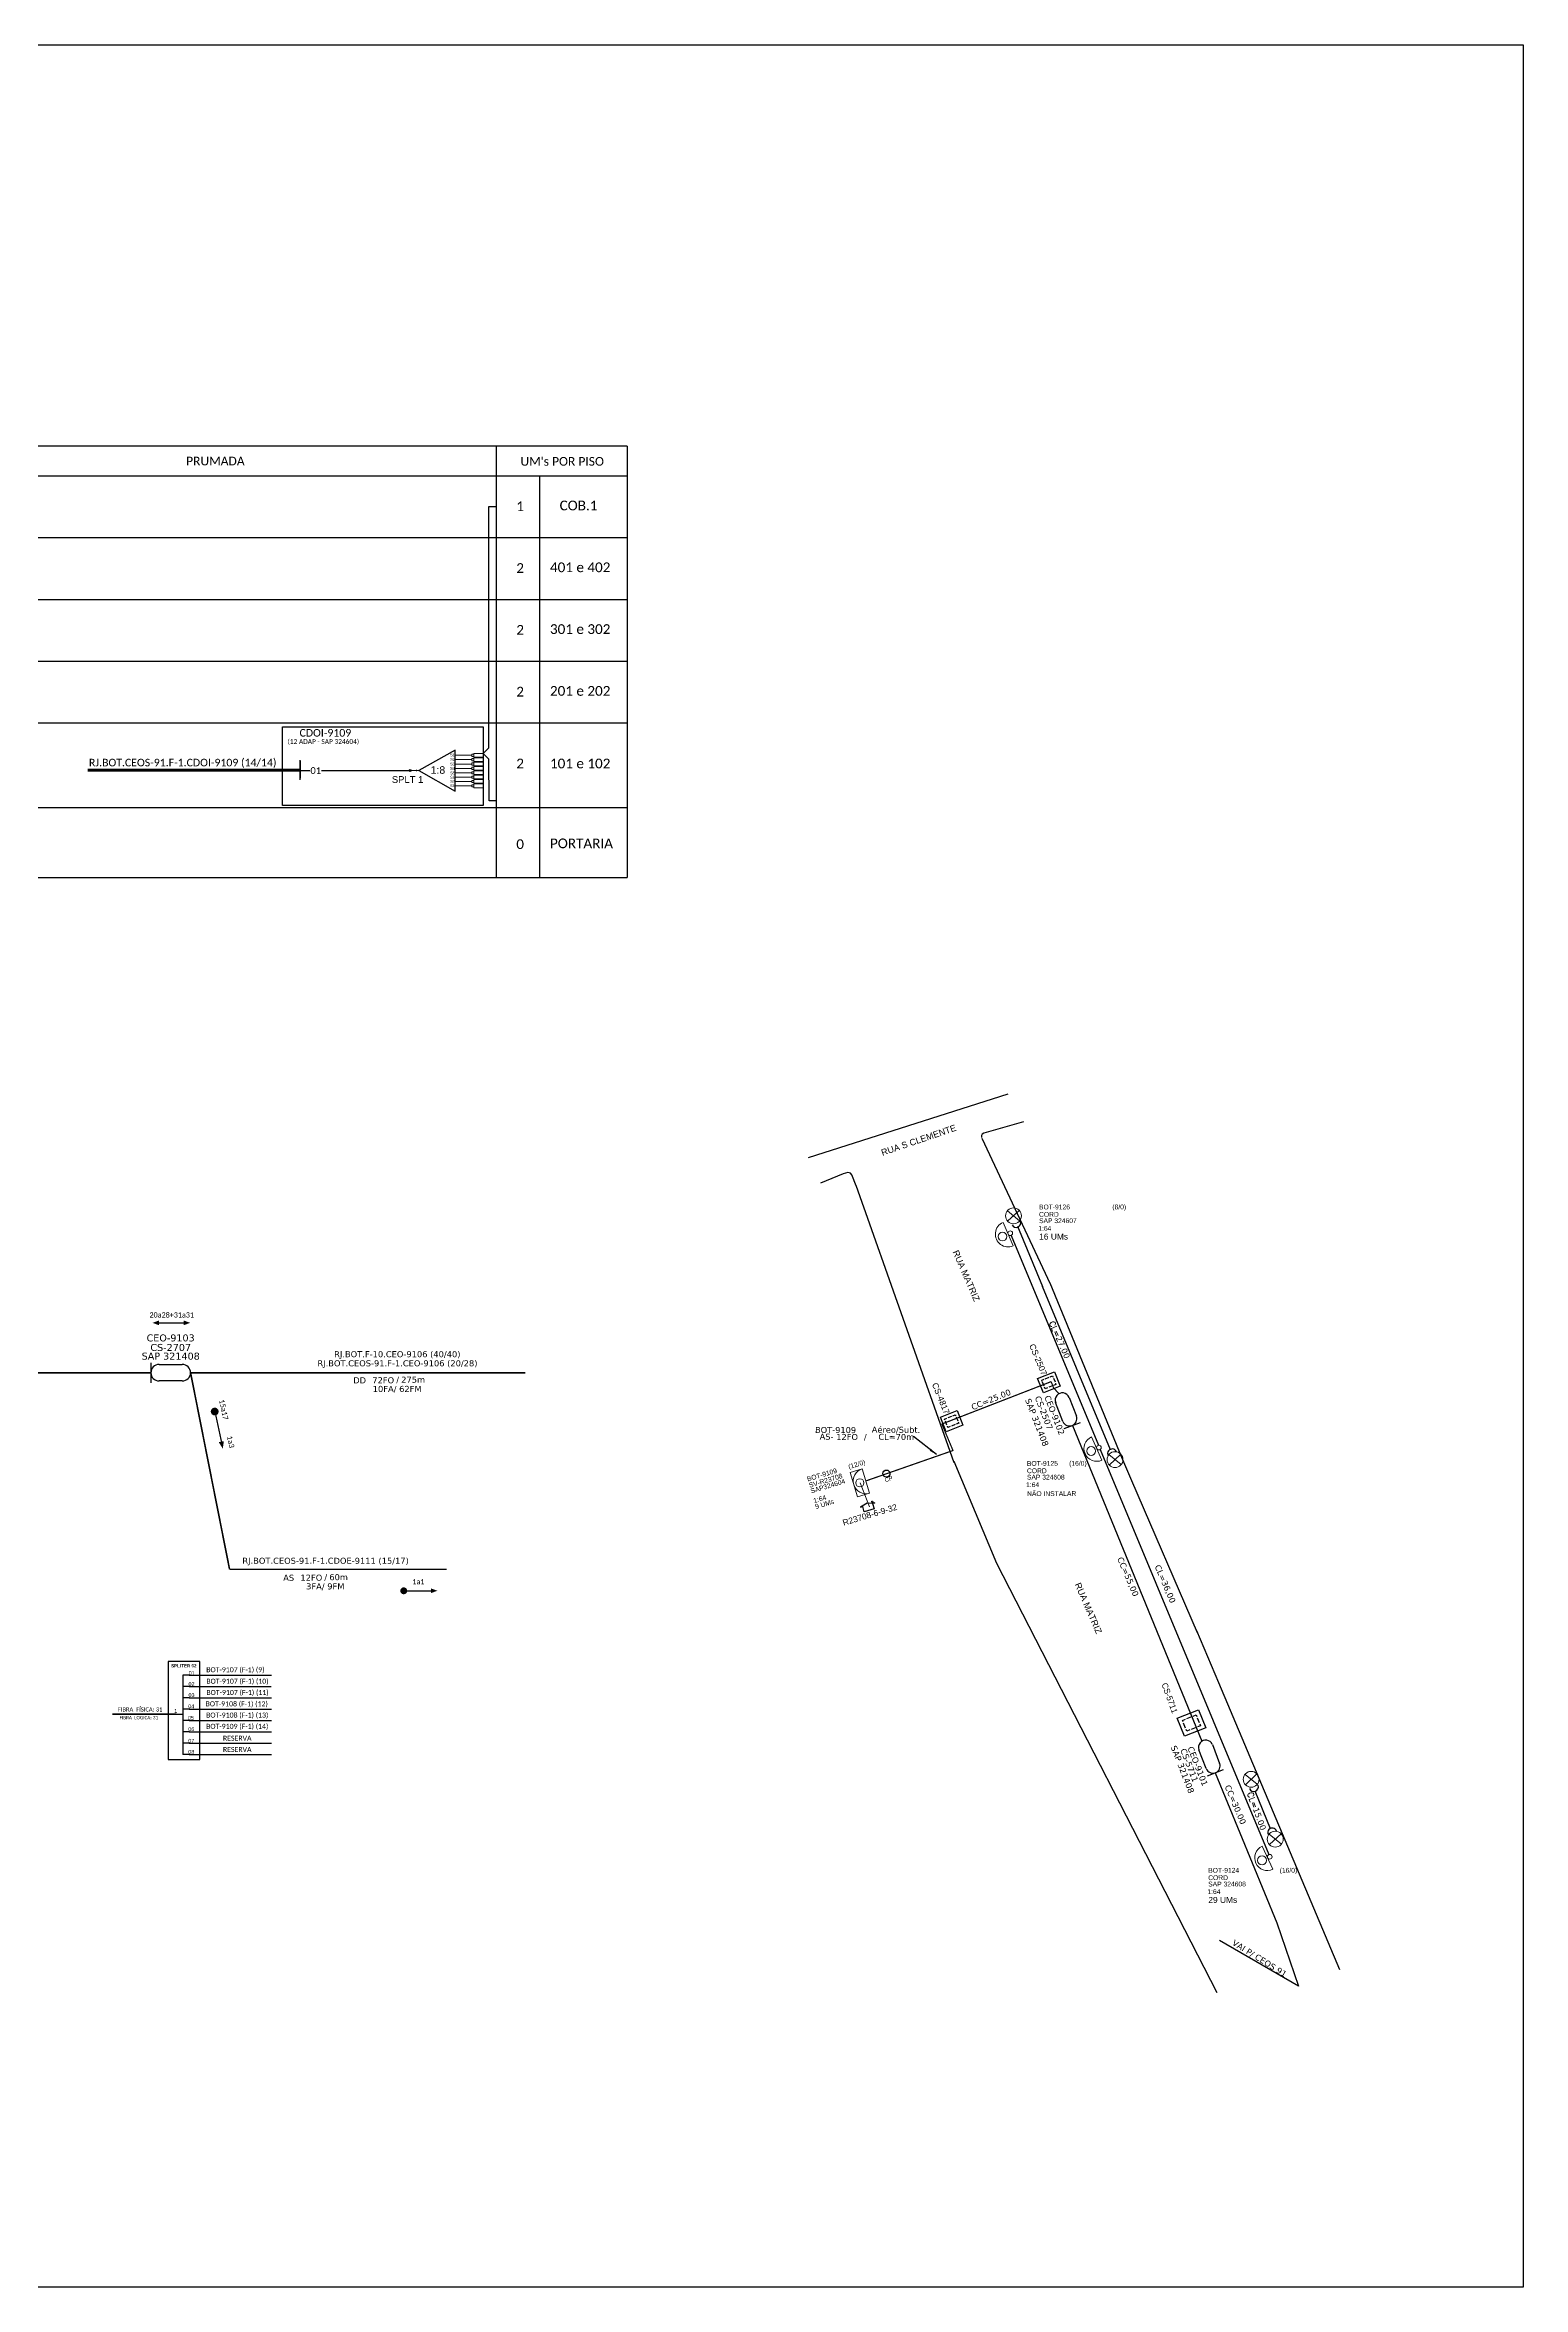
# Model space of a CAD drawing. Extents: x 0 to 841, y 0 to 594.
# Drawn here: x 449 to 841, y 0 to 594 of the extents above; entities that cross this region are included whole.
import ezdxf
from ezdxf.enums import TextEntityAlignment as Align

# ---------------------------------------------------------------- set-up
doc = ezdxf.new("R2010")
doc.units = 0
doc.linetypes.add('PHANTOM2', pattern=[1.25, 0.625, -0.125, 0.125, -0.125, 0.125, -0.125])
for name, color, linetype, lineweight in [('10.4-Postes', 1, 'Continuous', 0), ("20.0-LEGENDA DOS CDO'S", 1, 'Continuous', 0), ('20.1-CDO_INTERIOR', 1, 'Continuous', 0), ('20.2-CDO_POSTE', 1, 'Continuous', 5), ('20.6-CORDOALHA_SUPORTE', 7, 'Continuous', 25), ('40.1-ETIQUETAS', 1, 'Continuous', 20), ('CORDOALHA_SUPORTE', 7, 'Continuous', 25)]:
    doc.layers.add(name, color=color, linetype=linetype, lineweight=lineweight)
for name, color, linetype in [('20.4-CEOS', 1, 'Continuous'), ('20.5-CEO', 1, 'Continuous'), ('CAP a instalar', 1, 'Continuous'), ('CD a instalar', 1, 'Continuous'), ('celulas gpon', 7, 'Continuous'), ('label_cabos', 7, 'Continuous'), ('Legenda', 1, 'Continuous'), ('locais', 7, 'Continuous'), ('locais legendas', 7, 'Continuous'), ('QUADRA', 7, 'Continuous'), ('Segmento de Logradouro Texto', 238, 'Continuous'), ('SETA', 7, 'Continuous'), ('surveys', 7, 'Continuous'), ('surveys legendas', 7, 'Continuous')]:
    doc.layers.add(name, color=color, linetype=linetype)
doc.layers.add('DROP DE CLIENTE', color=140, linetype='Continuous', plot=False)
doc.layers.add('EXTRA', color=50, linetype='Continuous', plot=False)
doc.styles.add('ARIAL', font='arial.ttf')
doc.styles.add('DIGICADE', font='arial.ttf')
doc.styles.add('ROMANS', font='romans')
doc.styles.add('siredit', font='verdana.ttf')
doc.styles.add('WMF-Calibri0', font='calibri.ttf')
doc.linetypes.add('FENCELINE1', pattern='A,0.25,-0.1,[133,ltypeshp.shx,S=0.1,R=0,X=-0.1,Y=0],-0.1,1', length=1.45)
doc.dimstyles.new('CC', dxfattribs={"dimtxt": 0.8, "dimasz": 2, "dimexe": 0.18, "dimexo": 0.0625, "dimgap": 0.09, "dimtad": 0, "dimdec": 0, "dimrnd": 1, "dimzin": 0, "dimdsep": 46, "dimtxsty": 'siredit', "dimblk": 'NONE', "dimcen": 0, "dimse1": 1, "dimse2": 1, "dimsd1": 1, "dimsd2": 1, "dimclrt": 7, "dimadec": 0, "dimazin": 0, "dimtfac": 1, "dimtdec": 0, "dimtofl": 0, "dimtmove": 0, "dimatfit": 3, "dimfxl": 0, "dimtolj": 1, "dimtzin": 0, "dimarcsym": 0})

# ---------------------------------------------------------------- blocks, each defined once
blk = doc.blocks.new('SPLT_1-8_SC-APC')
at = {"color": 1}
blk.add_lwpolyline([(-7.37, -2.1), (-17.04, -7.55), (-7.37, -13), (-7.37, -2.1)], dxfattribs=at)
at = {"color": 3, "lineweight": 0}
for points in [[(-2.99, -3.51), (-7.37, -3.51)], [(-7.37, -4.66), (-2.99, -4.66)], [(-7.37, -5.82), (-2.99, -5.82)], [(-2.41, -3.02), (-2.41, -4)], [(-2.41, -3.02), (0, -3.02)], [(-2.41, -4), (0, -4)], [(-2.41, -4.17), (-2.41, -5.16)], [(-2.41, -4.17), (0, -4.17)], [(-2.41, -5.16), (0, -5.16)], [(-2.41, -5.32), (-2.41, -6.31)], [(-2.41, -5.32), (0, -5.32)], [(-7.37, -6.97), (-2.99, -6.97)], [(-7.37, -8.12), (-2.99, -8.12)], [(-7.37, -9.28), (-2.99, -9.28)], [(-7.37, -10.43), (-2.99, -10.43)], [(-7.37, -11.58), (-2.99, -11.58)], [(-2.41, -6.31), (0, -6.31)], [(-2.41, -6.48), (-2.41, -7.46)], [(-2.41, -6.48), (0, -6.48)], [(-2.41, -7.46), (0, -7.46)], [(-2.41, -7.63), (-2.41, -8.62)], [(-2.41, -7.63), (0, -7.63)], [(-2.41, -8.62), (0, -8.62)], [(-2.41, -8.78), (-2.41, -9.77)], [(-2.41, -8.78), (0, -8.78)], [(-2.41, -9.77), (0, -9.77)], [(-2.41, -9.94), (-2.41, -10.92)], [(-2.41, -9.94), (0, -9.94)], [(-2.41, -10.92), (0, -10.92)], [(-2.41, -11.09), (-2.41, -12.08)], [(-2.41, -11.09), (0, -11.09)], [(-2.41, -12.08), (0, -12.08)]]:
    blk.add_lwpolyline(points, dxfattribs=at)
for points in [[(-2.99, -3.22), (-2.41, -3.22), (-2.41, -3.8), (-2.99, -3.8)], [(-2.99, -4.38), (-2.41, -4.38), (-2.41, -4.95), (-2.99, -4.95)], [(-2.99, -5.53), (-2.41, -5.53), (-2.41, -6.1), (-2.99, -6.1)], [(-2.99, -6.68), (-2.41, -6.68), (-2.41, -7.26), (-2.99, -7.26)], [(-2.99, -7.84), (-2.41, -7.84), (-2.41, -8.41), (-2.99, -8.41)], [(-2.99, -8.99), (-2.41, -8.99), (-2.41, -9.56), (-2.99, -9.56)], [(-2.99, -10.14), (-2.41, -10.14), (-2.41, -10.72), (-2.99, -10.72)], [(-2.99, -11.3), (-2.41, -11.3), (-2.41, -11.87), (-2.99, -11.87)]]:
    blk.add_lwpolyline(points, close=True, dxfattribs=at)
at = {"color": 1, "lineweight": 0}
blk.add_lwpolyline([(-17.04, -7.55), (-19.26, -7.55)], dxfattribs=at)
at = {"color": 1, "style": 'ARIAL'}
for s, height, p in [('S1', 0.75, (-8.74, -3.78)), ('S2', 0.75, (-8.74, -4.97)), ('S3', 0.75, (-8.74, -6.18)), ('1:8', 2, (-13.91, -8.4)), ('S4', 0.75, (-8.74, -7.36)), ('S5', 0.75, (-8.74, -8.57)), ('S6', 0.75, (-8.74, -9.69)), ('S7', 0.75, (-8.74, -10.78)), ('S8', 0.75, (-8.74, -11.9))]:
    blk.add_text(s, height=height, dxfattribs=at).set_placement(p)
blk = doc.blocks.new('SPLITTER_')
blk.add_point((0, 0))
at = {"style": 'ARIAL', "flags": 4}
blk.add_attdef('SPLT', (0, -3.26), '', height=1.5, dxfattribs=at)
blk = doc.blocks.new('SURVEY_SURVEY')
for p, q in [((0, 0.0000127), (-0.0000126, 0.000009)), ((-0.0000126, 0.000009), (-0.0000086, 0.000009)), ((-0.0000086, 0), (-0.0000086, 0.000009)), ((0.0000086, 0), (-0.0000086, 0)), ((0, 0.0000127), (0.0000126, 0.000009)), ((0.0000084, 0.0000132), (0.0000098, 0.0000132)), ((0.0000084, 0.0000103), (0.0000084, 0.0000132)), ((0.0000126, 0.000009), (0.0000086, 0.000009)), ((0.0000086, 0.000009), (0.0000086, 0)), ((0.0000098, 0.0000132), (0.0000098, 0.0000099))]:
    blk.add_line(p, q)
blk = doc.blocks.new('CDOI_CT_ESQ')
at = {"layer": '20.1-CDO_INTERIOR', "color": 0, "lineweight": 18}
blk.add_lwpolyline([(-2.12, -2.13), (-2.12, 2.12), (0, 2.12), (0.01, -2.13)], close=True, dxfattribs=at)
blk.add_circle((-1.06, 0), 0.68, dxfattribs=at)
blk.add_arc((0.01, 0), 2.13, 90.0276, 270.0276, dxfattribs=at)
at = {"layer": "20.0-LEGENDA DOS CDO'S", "color": 0, "style": 'ARIAL'}
for tag, p in [('SAP', (-9.3, 0.61)), ('CDO_N', (-9.3, 2.69)), ('SURVEY', (-9.3, 1.6)), ('1:XX', (-9.31, -1.08)), ('UMS', (-9.31, -2.09))]:
    blk.add_attdef(tag, p, '', height=0.68, rotation=359.9724, dxfattribs=at)
blk.add_attdef('FIBRAS_UTILIZADAS', text='', height=0.68, rotation=359.9724, dxfattribs=at).set_placement((-1.59, 2.69), align=Align.CENTER)
blk = doc.blocks.new('LEGENDA DOS CABOS')
at = {"layer": 'EXTRA', "color": 0, "style": 'siredit'}
for tag, p in [('ID', (4.6, 0.97)), ('XX', (9.03, 0.97))]:
    blk.add_attdef(tag, text='', height=0.48, rotation=359.69, dxfattribs=at).set_placement(p, align=Align.MIDDLE_CENTER)
at = {"layer": 'Legenda', "color": 0, "style": 'siredit'}
for tag, p in [('TIPO_CABO', (1.31, 0)), ('CABO', (4.69, -0.05)), ('/', (6.81, -0.05)), ('METROS', (10.03, -0.05))]:
    blk.add_attdef(tag, text='', height=0.8, rotation=359.69, dxfattribs=at).set_placement(p, align=Align.MIDDLE_CENTER)
blk = doc.blocks.new('Inst CDOE-8 CAIXA DIST OPT CDOE 48F_8D C_SPL OPTAP')
at = {"layer": "20.0-LEGENDA DOS CDO'S", "color": 0, "style": 'ARIAL'}
for tag, p, height in [('SAP', (0.12, 2.96), 0.8), ('CORDOALHA', (0.12, 4.02), 0.8), ('FID', (0.12, 5.25), 0.8), ('1:XX', (-0.01, 1.7), 0.8), ('UMS', (0.14, 0.22), 1)]:
    blk.add_attdef(tag, p, '', height=height, rotation=0.118, dxfattribs=at)
at = {"layer": "20.0-LEGENDA DOS CDO'S", "color": 0}
for tag, p, style, flags in [('ID_ATIVIDADE', (0.12, 6.47), 'ARIAL', 3), ('FATOR', (7.92, 6.47), 'ARIAL', 1), ('QTDE', (0.23, -0.97), 'DIGICADE', 3)]:
    blk.add_attdef(tag, p, '', height=0.8, rotation=0.118, dxfattribs=dict(at, style=style, flags=flags))
at = {"layer": "20.0-LEGENDA DOS CDO'S", "color": 0, "style": 'ARIAL'}
blk.add_attdef('FIBRAS_UTILIZADAS', text='', height=0.8, rotation=0.118, dxfattribs=at).set_placement((13.48, 5.26), align=Align.CENTER)
blk = doc.blocks.new('*U119')
at = {"color": 0}
blk.add_line((1.51, -1.63), (-2.15, 0.54), dxfattribs=at)
for centre, radius in [((0.2, 0.32), 0.733), ((-0.52, -0.89), 0.393)]:
    blk.add_circle(centre, radius, dxfattribs=at)
blk.add_arc((-0.32, -0.55), 2.12, 329.3268, 149.3268, dxfattribs=at)
blk = doc.blocks.new('MANHOLE_MS')
at = {"color": 0}
for p, q in [((-0.000006, 0.0000054), (0.0000065, 0.0000054)), ((-0.000006, -0.0000053), (-0.000006, 0.0000054)), ((0.0000065, 0.0000054), (0.0000065, -0.0000053)), ((0.0000065, -0.0000053), (-0.000006, -0.0000053))]:
    blk.add_line(p, q, dxfattribs=at)
for points in [[(-0.0000038, 0.0000023, 0), (-0.0000038, 0.0000032, 0), (-0.000002, 0.0000032, 0)], [(-0.0000038, -0.0000013, 0), (-0.0000038, 0.0000016, 0)], [(-0.0000012, 0.0000032, 0), (0.0000017, 0.0000032, 0)], [(0.0000024, 0.0000032, 0), (0.0000042, 0.0000032, 0), (0.0000042, 0.0000023, 0)], [(0.0000042, 0.0000016, 0), (0.0000042, -0.0000013, 0)], [(-0.000002, -0.0000031, 0), (-0.0000038, -0.0000031, 0), (-0.0000038, -0.0000021, 0)], [(0.0000017, -0.0000031, 0), (-0.0000012, -0.0000031, 0)], [(0.0000042, -0.0000021, 0), (0.0000042, -0.0000031, 0), (0.0000024, -0.0000031, 0)]]:
    blk.add_polyline3d(points, dxfattribs=at)
blk = doc.blocks.new('*U122')
at = {"color": 0}
blk.add_line((2.14, -0.58), (-2.1, -0.68), dxfattribs=at)
for centre, radius in [((0, 0.38), 0.733), ((0.03, -1.03), 0.393)]:
    blk.add_circle(centre, radius, dxfattribs=at)
blk.add_arc((0.02, -0.63), 2.12, 1.3782, 181.3782, dxfattribs=at)
blk = doc.blocks.new('Inst CDOE-16 CAIXA DIST OPT CDOE 48F_16D C_SPL_2_1_8')
at = {"layer": "20.0-LEGENDA DOS CDO'S", "color": 0, "style": 'ARIAL'}
for tag, p, height in [('SAP', (0.12, 2.96), 0.8), ('CORDOALHA', (0.12, 4.02), 0.8), ('FID', (0.12, 5.25), 0.8), ('1:XX', (-0.01, 1.7), 0.8), ('UMS', (0.14, 0.22), 1)]:
    blk.add_attdef(tag, p, '', height=height, rotation=0.118, dxfattribs=at)
at = {"layer": "20.0-LEGENDA DOS CDO'S", "color": 0}
for tag, p, style, flags in [('ID_ATIVIDADE', (0.12, 6.47), 'ARIAL', 3), ('FATOR', (7.92, 6.47), 'ARIAL', 1), ('QTDE', (0.1, -1.17), 'DIGICADE', 3)]:
    blk.add_attdef(tag, p, '', height=0.8, rotation=0.118, dxfattribs=dict(at, style=style, flags=flags))
at = {"layer": "20.0-LEGENDA DOS CDO'S", "color": 0, "style": 'ARIAL'}
blk.add_attdef('FIBRAS_UTILIZADAS', text='', height=0.8, rotation=0.118, dxfattribs=at).set_placement((13.48, 5.26), align=Align.CENTER)
blk = doc.blocks.new('*U123')
at = {"color": 0}
blk.add_line((2.16, -0.54), (-2.09, -0.73), dxfattribs=at)
for centre, radius in [((-0.01, 0.38), 0.733), ((0.05, -1.03), 0.393)]:
    blk.add_circle(centre, radius, dxfattribs=at)
blk.add_arc((0.03, -0.63), 2.12, 2.5635, 182.5635, dxfattribs=at)
blk = doc.blocks.new('Inst CORD ALUMINIO 4.8 MM 3F(sem recursos)')
at = {"layer": '20.6-CORDOALHA_SUPORTE', "color": 0, "lineweight": 0, "style": 'ROMANS'}
for tag, p, flags in [('FATOR', (-5.2, -4.44), 3), ('ID_ATIVIDADE', (-5.2, -6.67), 3), ('FID', (-5.2, -8.9), 1)]:
    blk.add_attdef(tag, p, '', height=1, dxfattribs=dict(at, flags=flags))
blk.add_attdef('LANCE', text='', height=1, dxfattribs=at).set_placement((-0.54, -2.21), align=Align.RIGHT)
at = {"layer": '20.6-CORDOALHA_SUPORTE', "color": 0, "style": 'siredit'}
blk.add_attdef('QTDE', (-0.54, -2.21), '', height=1, rotation=359.69, dxfattribs=at)
blk = doc.blocks.new('_None')
blk = doc.blocks.new('CDOE_CT_POSTE')
at = {"layer": "20.0-LEGENDA DOS CDO'S", "color": 0, "style": 'ARIAL'}
for tag, p in [('CDO_N', (0.12, 5.25)), ('CORDOALHA', (0.12, 4.02)), ('SAP', (0.12, 2.96)), ('1:XX', (0.14, 1.23)), ('UMS', (0.14, 0.22))]:
    blk.add_attdef(tag, p, '', height=0.68, rotation=0.118, dxfattribs=at)
blk.add_attdef('FIBRAS_UTILIZADAS', text='', height=0.68, rotation=0.118, dxfattribs=at).set_placement((7.83, 5.26), align=Align.CENTER)
blk = doc.blocks.new('POLE_POLE')
at = {"layer": '10.4-Postes', "color": 1, "linetype": 'PHANTOM2'}
for points in [[(-0.000008, 0.0000105), (0.0000076, -0.0000022)], [(0.0000072, 0.000011), (-0.0000076, -0.0000027)]]:
    blk.add_lwpolyline(points, dxfattribs=at)
at = {"layer": '10.4-Postes', "color": 1}
blk.add_circle((-0.0000002, 0.0000042), 0.0000101, dxfattribs=at)
blk = doc.blocks.new('ETIQUETA_RS5F')
at = {"layer": '40.1-ETIQUETAS', "color": 0, "style": 'siredit'}
blk.add_text('/', height=1.5, dxfattribs=at).set_placement((1.58, -1.95), align=Align.MIDDLE_RIGHT)
for tag, p in [('ETIQUETA_R_SECUNDARIA', (1.21, 2.1)), ('ETIQUETA_R_PRIMARIA', (1.21, 4.1)), ('F_ATIVAS/F_MORTAS', (1.14, -4.24))]:
    blk.add_attdef(tag, text='', height=1.5, dxfattribs=at).set_placement(p, align=Align.MIDDLE_CENTER)
for tag, p in [('TIPO_CABO', (-6.58, -2.12)), ('CAP_CABO', (0.4, -2.09))]:
    blk.add_attdef(tag, text='', height=1.5, dxfattribs=at).set_placement(p, align=Align.MIDDLE_RIGHT)
blk.add_attdef('METROS', text='', height=1.5, dxfattribs=at).set_placement((2.14, -1.95), align=Align.MIDDLE_LEFT)
for tag, p in [('FUSÃO_1', (0.85, -8.39)), ('FUSÃO_2', (0.85, -10.6)), ('FUSÃO_3', (0.85, -12.93)), ('FUSÃO_4', (0.85, -15.14)), ('FUSÃO_5', (0.85, -17.16))]:
    blk.add_attdef(tag, text='', height=1.5, dxfattribs=at).set_placement(p, align=Align.CENTER)

msp = doc.modelspace()

# ---------------------------------------------------------------- hatches: boundary and pattern name
h = msp.add_hatch(color=3)
h.dxf.hatch_style = 1
edge = h.paths.add_edge_path()
edge.add_arc((546.08, 401.75), 0.256, -180, 180, ccw=False)

# ---------------------------------------------------------------- linework, layer by layer
at = {"color": 7}
msp.add_line((568.82, 414.36), (568.82, 397.99), dxfattribs=at)
at = {"color": 1}
msp.add_line((516.88, 404.32), (516.88, 399.73), dxfattribs=at)
at = {"color": 7, "linetype": 'Continuous'}
for p, q in [((485.8, 162.12), (485.8, 141.14)), ((487.5, 162.12), (485.8, 162.12)), ((487.58, 159.08), (485.8, 159.08)), ((487.58, 156.09), (485.8, 156.09)), ((484.03, 151.76), (485.79, 151.76)), ((487.58, 153.08), (485.8, 153.08)), ((487.58, 150.1), (485.8, 150.1)), ((487.58, 147.12), (485.8, 147.12)), ((487.58, 144.12), (485.8, 144.12)), ((487.58, 141.14), (485.8, 141.14))]:
    msp.add_line(p, q, dxfattribs=at)
at = {"color": 10, "linetype": 'Continuous'}
for p, q in [((487.5, 162.12), (509.33, 162.12)), ((487.5, 159.08), (509.26, 159.08)), ((487.5, 156.09), (509.29, 156.09)), ((487.5, 153.08), (509.33, 153.08)), ((487.5, 150.1), (509.33, 150.1)), ((487.5, 147.12), (509.33, 147.12)), ((487.5, 144.12), (509.33, 144.12)), ((487.5, 141.14), (509.33, 141.14))]:
    msp.add_line(p, q, dxfattribs=at)
at = {"color": 1, "linetype": 'Continuous', "lineweight": 60}
msp.add_line((484.03, 151.76), (467.2, 151.76), dxfattribs=at)
msp.add_lwpolyline([(0, 594), (841, 594), (841, 0), (0, 0)], close=True)
at = {"color": 0}
msp.add_lwpolyline([(603.54, 487.67), (396.57, 487.67)], dxfattribs=at)
at = {"color": 7}
msp.add_lwpolyline([(568.82, 487.67), (568.82, 373.44)], dxfattribs=at)
for points in [[(603.54, 487.67), (603.54, 373.44)], [(396.57, 479.85), (603.54, 479.85)], [(580.4, 373.44), (580.4, 479.85)], [(396.57, 463.47), (603.54, 463.47)], [(396.57, 447.1), (603.54, 447.1)], [(396.57, 430.73), (603.54, 430.73)], [(396.57, 414.36), (603.54, 414.36)], [(396.57, 391.99), (603.54, 391.99)], [(396.57, 373.44), (603.54, 373.44)]]:
    msp.add_lwpolyline(points)
at = {"color": 3}
for points in [[(568.82, 393.7), (566.95, 393.7), (566.94, 404.77), (565.38, 406.28), (566.94, 407.79), (566.94, 471.73), (568.82, 471.73)], [(516.88, 401.75), (519.48, 401.75)], [(522.55, 401.75), (531.83, 401.75)], [(522.77, 401.75), (545.83, 401.75)], [(539.12, 401.75), (546.08, 401.75)]]:
    msp.add_lwpolyline(points, dxfattribs=at)
at = {"color": 1}
msp.add_lwpolyline([(512.25, 413.35), (565.38, 413.35), (565.38, 392.53), (512.25, 392.53)], close=True, dxfattribs=at)
msp.add_lwpolyline([(516.89, 399.26), (516.88, 404.47)], dxfattribs=at)
msp.add_lwpolyline([(460.6, 401.84, 0.8, 0.8, 0), (516.88, 401.87, 0.8, 0.8, 0)], format="xyseb", dxfattribs=at)
at = {"color": 4}
msp.add_lwpolyline([(651.62, 299.22), (704.54, 316.1)], dxfattribs=at)
at = {"const_width": 1.03, "elevation": 0.86}
msp.add_lwpolyline([(494.15, 232.46, 1), (494.37, 231.45, 1)], format="xyb", close=True, dxfattribs=at)
at = {"elevation": 0.86}
msp.add_lwpolyline([(543.9, 184.47, 0.915, 0.915, 1), (544.81, 184.47, 0.915, 0.915, 1)], format="xyseb", close=True, dxfattribs=at)
at = {"color": 7}
msp.add_lwpolyline([(481.94, 139.77), (490.3, 139.77), (490.3, 165.73), (481.94, 165.73)], close=True, dxfattribs=at)
at = {"color": 3}
msp.add_circle((546.08, 401.75), 0.256, dxfattribs=at)
at = {"color": 5}
msp.add_circle((672.26, 215.52), 0.942, dxfattribs=at)
at = {"layer": '20.5-CEO', "color": 7}
for p, q in [((479.53, 244.43, 0.86), (485.67, 244.43, 0.86)), ((485.67, 240.05, 0.86), (479.53, 240.05, 0.86)), ((758.63, 143.72), (760.56, 138.74)), ((757.01, 137.36), (755.08, 142.34))]:
    msp.add_line(p, q, dxfattribs=at)
at = {"layer": '20.5-CEO', "color": 5}
for p, q in [((719.05, 229.34), (717.11, 234.31)), ((720.66, 235.69), (722.6, 230.72))]:
    msp.add_line(p, q, dxfattribs=at)
at = {"layer": '20.5-CEO', "color": 7, "elevation": 0.86}
msp.add_lwpolyline([(477.34, 244.88), (477.34, 239.59)], dxfattribs=at)
at = {"layer": '20.5-CEO', "color": 5}
msp.add_lwpolyline([(719.37, 227.42), (723.65, 229.08)], dxfattribs=at)
at = {"layer": '20.5-CEO', "color": 7}
msp.add_lwpolyline([(757.34, 135.45), (761.62, 137.11)], dxfattribs=at)
for centre, radius, start, end in [((479.53, 242.24, 0.86), 2.19, 90, 270), ((485.67, 242.24, 0.86), 2.19, 270, 90), ((756.85, 143.03), 1.9, 21.24099, 201.24099), ((758.79, 138.05), 1.9, 201.24099, 21.24099)]:
    msp.add_arc(centre, radius, start, end, dxfattribs=at)
at = {"layer": '20.5-CEO', "color": 5}
for centre, start, end in [((718.89, 235), 21.24099, 201.24099), ((720.82, 230.03), 201.24099, 21.24099)]:
    msp.add_arc(centre, 1.9, start, end, dxfattribs=at)
at = {"layer": 'CAP a instalar', "color": 7, "linetype": 'FENCELINE1', "ltscale": 5}
for p, q in [((705.33, 278.62), (728.47, 223.01)), ((728.94, 221.89), (773.61, 114.59))]:
    msp.add_line(p, q, dxfattribs=at)
at = {"layer": 'CAP a instalar', "color": 7, "ltscale": 7, "const_width": 0.427, "elevation": 0.86}
for points in [[(477.34, 242.24), (417.99, 242.24)], [(576.56, 242.24), (487.86, 242.24)]]:
    msp.add_lwpolyline(points, dxfattribs=at)
at = {"layer": 'CAP a instalar', "color": 7, "linetype": 'FENCELINE1', "ltscale": 7, "const_width": 0.427, "elevation": 0.86}
for points in [[(487.86, 242.24), (498.2, 190.15)], [(555.7, 190.15), (498.2, 190.15)]]:
    msp.add_lwpolyline(points, dxfattribs=at)
at = {"layer": 'CAP a instalar', "color": 1, "linetype": 'FENCELINE1', "ltscale": 5, "const_width": 0.318}
for points in [[(686.84, 228.6), (715.92, 239.88)], [(686.91, 228.79), (689.9, 221.63), (666.95, 213.62)]]:
    msp.add_lwpolyline(points, dxfattribs=at)
at = {"layer": 'CAP a instalar', "color": 1, "ltscale": 5, "const_width": 0.318}
for points in [[(715.92, 239.88), (716.58, 238.18)], [(716.58, 238.18), (718, 236.69)]]:
    msp.add_lwpolyline(points, dxfattribs=at)
at = {"layer": 'CAP a instalar', "linetype": 'ByBlock', "ltscale": 5, "const_width": 0.318}
msp.add_lwpolyline([(755.87, 144.71), (755.89, 144.67)], dxfattribs=at)
at = {"layer": 'CD a instalar', "color": 7, "ltscale": 5}
for p, q in [((721.59, 228.28), (755.89, 144.67)), ((759.35, 136.24), (775.75, 96.5)), ((775.75, 96.5), (781.5, 79.73)), ((781.5, 79.73), (760.52, 91.8))]:
    msp.add_line(p, q, dxfattribs=at)
at = {"layer": 'CORDOALHA_SUPORTE'}
for p, q in [((713.71, 265), (707.08, 280.94)), ((731.66, 221.81), (713.65, 265.1)), ((774.08, 121.44), (770.02, 131.38))]:
    msp.add_line(p, q, dxfattribs=at)
for centre, start, end in [((706.65, 281.93), 205.24279, 25.24279), ((732.09, 220.83), 23.56335, 203.56335), ((769.61, 132.51), 201.20478, 21.20478), ((774.51, 120.41), 18.52256, 198.52256)]:
    msp.add_arc(centre, 1.21, start, end, dxfattribs=at)
at = {"layer": 'DROP DE CLIENTE', "lineweight": 0}
msp.add_lwpolyline([(667.77, 206.67), (665.31, 213.05)], dxfattribs=at)
at = {"layer": 'QUADRA', "color": 4}
for p, q in [((697.67, 305.46), (697.46, 305.04)), ((697.46, 305.04), (697.5, 304.58)), ((697.57, 304.37), (715.65, 265.81)), ((698.07, 305.74), (697.67, 305.46)), ((708.55, 308.67), (698.07, 305.74)), ((660.81, 294.93), (654.83, 292.42)), ((662.07, 295.26), (660.81, 294.93)), ((662.71, 295.11), (662.07, 295.26)), ((663.13, 294.69), (662.71, 295.11)), ((664.27, 291.78), (663.13, 294.69)), ((690.24, 218.34), (664.22, 291.86)), ((715.56, 266.03), (734.57, 219.84)), ((734.57, 219.84), (737.21, 213.71)), ((701.5, 191.69), (690.18, 218.69)), ((737.21, 213.73), (754.6, 173.42)), ((759.92, 77.94), (701.5, 191.69)), ((754.47, 173.96), (760.29, 160.21)), ((760.29, 160.21), (792.33, 84.18))]:
    msp.add_line(p, q, dxfattribs=at)
at = {"layer": 'SETA', "elevation": 0.86}
for points in [[(478.83, 255.44), (486.7, 255.44)], [(494.26, 231.95), (496.14, 223.27)], [(544.36, 184.47), (552.23, 184.47)]]:
    msp.add_lwpolyline(points, dxfattribs=at)
at = {"layer": 'SETA'}
for points in [[(479.46, 256.06, 0.86), (477.79, 255.45, 0.86), (479.46, 254.84, 0.86)], [(486.07, 256.06, 0.86), (487.75, 255.45, 0.86), (486.07, 254.84, 0.86)], [(496.68, 224.12, 0.86), (496.41, 222.12, 0.86), (495.33, 223.83, 0.86)], [(551.6, 185.09, 0.86), (553.27, 184.48, 0.86), (551.6, 183.87, 0.86)]]:
    msp.add_solid(points, dxfattribs=at)

# ---------------------------------------------------------------- block references
at = {"color": 3}
msp.add_blockref('SPLT_1-8_SC-APC', (565.38, 409.3), dxfattribs=at)
at = {"color": 7}
ref = msp.add_blockref('SPLITTER_', (547.73, 401.75), dxfattribs=dict(at, xscale=-1))
ref.add_attrib('SPLT', 'SPLT 1', (541.2, 398.49), dxfattribs={"height": 1.79, "style": 'ARIAL'})
at = {"color": 0, "lineweight": 0, "yscale": 1.590676312925451, "zscale": 1.590676312925451}
for p, xscale, rotation, values in [((720.62, 252.15), 1.590676312925451, 293.9963951192394, {'QTDE': '27.00', 'LANCE': 'CL='}), ((772.93, 127.12), 1.59067631292545, 290.291767666583, {'QTDE': '15.00', 'LANCE': 'CL='})]:
    msp.add_blockref('Inst CORD ALUMINIO 4.8 MM 3F(sem recursos)', p, dxfattribs=dict(at, xscale=xscale, rotation=rotation)).add_auto_attribs(values)
at = {"layer": '10.4-Postes', "color": 1, "xscale": 207954.4355928761, "yscale": 207954.4355928761, "zscale": 207954.4355928761}
for p in [(705.97, 282.93), (732.89, 218.35), (768.96, 133.66), (775.34, 117.81)]:
    msp.add_blockref('POLE_POLE', p, dxfattribs=at)
at = {"layer": "20.0-LEGENDA DOS CDO'S", "color": 7, "lineweight": 0, "xscale": 1.590676312925451, "yscale": 1.590676312925451, "zscale": 1.590676312925451}
for name, p, values in [('Inst CDOE-8 CAIXA DIST OPT CDOE 48F_8D C_SPL OPTAP', (712.52, 277.15), {'FID': 'BOT-9126', 'CORDOALHA': 'CORD', 'SAP': 'SAP 324607', '1:XX': '1:64', 'UMS': '16 UMs', 'FIBRAS_UTILIZADAS': '(8/0)'}), ('Inst CDOE-16 CAIXA DIST OPT CDOE 48F_16D C_SPL_2_1_8', (757.35, 101.43), {'FID': 'BOT-9124', 'CORDOALHA': 'CORD', 'SAP': 'SAP 324608', '1:XX': '1:64', 'UMS': '29 UMs', 'FIBRAS_UTILIZADAS': '(16/0)'})]:
    msp.add_blockref(name, p, dxfattribs=at).add_auto_attribs(values)
at = {"layer": "20.0-LEGENDA DOS CDO'S", "color": 252}
ref = msp.add_blockref('CDOE_CT_POSTE', (709.31, 209.22), dxfattribs=dict(at, xscale=1.590676312925451, yscale=1.590676312925451, zscale=1.590676312925451))
ref.add_attrib('CDO_N', 'BOT-9125', (709.5, 217.57), dxfattribs={"color": 0, "height": 1.273, "rotation": 0.11799, "style": 'ARIAL'})
ref.add_attrib('CORDOALHA', 'CORD', (709.51, 215.62), dxfattribs={"color": 0, "height": 1.273, "rotation": 0.11799, "style": 'ARIAL'})
ref.add_attrib('SAP', 'SAP 324608', (709.51, 213.93), dxfattribs={"color": 0, "height": 1.273, "rotation": 0.11799, "style": 'ARIAL'})
ref.add_attrib('1:XX', '1:64', (709.29, 211.93), dxfattribs={"color": 0, "height": 1.273, "rotation": 0.11799, "style": 'ARIAL'})
ref.add_attrib('UMS', 'NÃO INSTALAR', (709.54, 209.57), dxfattribs={"color": 0, "height": 1.2725, "rotation": 0.11799, "style": 'ARIAL'})
ref.add_attrib('FIBRAS_UTILIZADAS', '     (16/0)', dxfattribs={"color": 0, "height": 1.2725, "rotation": 0.11799, "style": 'ARIAL'}).set_placement((721.77, 217.6), align=Align.CENTER)
at = {"layer": '20.1-CDO_INTERIOR', "color": 1}
ref = msp.add_blockref('CDOI_CT_ESQ', (666.82, 213.56), dxfattribs=dict(at, xscale=1.590676312925451, yscale=1.590676312925451, zscale=1.590676312925451, rotation=16.67764568864695))
ref.add_attrib('CDO_N', 'BOT-9109', (651.42, 213.42), dxfattribs={"layer": "20.0-LEGENDA DOS CDO'S", "color": 1, "height": 1.273, "rotation": 16.65006, "style": 'ARIAL'})
ref.add_attrib('FIBRAS_UTILIZADAS', '      (12/0)', dxfattribs={"layer": "20.0-LEGENDA DOS CDO'S", "color": 1, "height": 1.2725, "rotation": 16.65006, "style": 'ARIAL'}).set_placement((663.17, 216.93), align=Align.CENTER)
ref.add_attrib('SURVEY', 'SV-R23708', (651.92, 211.75), dxfattribs={"layer": "20.0-LEGENDA DOS CDO'S", "color": 1, "height": 1.273, "rotation": 16.65006, "style": 'ARIAL'})
ref.add_attrib('SAP', 'SAP324604', (652.37, 210.25), dxfattribs={"layer": "20.0-LEGENDA DOS CDO'S", "color": 1, "height": 1.273, "rotation": 16.65006, "style": 'ARIAL'})
ref.add_attrib('1:XX', '1:64', (653.13, 207.67), dxfattribs={"layer": "20.0-LEGENDA DOS CDO'S", "color": 1, "height": 1.273, "rotation": 16.65006, "style": 'ARIAL'})
ref.add_attrib('UMS', '9 UMs', (653.59, 206.12), dxfattribs={"layer": "20.0-LEGENDA DOS CDO'S", "color": 1, "height": 1.273, "rotation": 16.65006, "style": 'ARIAL'})
at = {"layer": '20.2-CDO_POSTE', "color": 7, "xscale": -1.590676312925451, "yscale": 1.590676312925451, "zscale": 1.590676312925451}
for name, p, rotation in [('*U119', (703.58, 278.55), 82.79195663025226), ('*U122', (772.34, 113.33), 116.241863522202)]:
    msp.add_blockref(name, p, dxfattribs=dict(at, rotation=rotation))
at = {"layer": '20.2-CDO_POSTE', "color": 252, "xscale": -1.590676312925451, "yscale": 1.590676312925451, "zscale": 1.590676312925451, "rotation": 116.241863522202}
msp.add_blockref('*U123', (727.07, 221.75), dxfattribs=at)
at = {"layer": '40.1-ETIQUETAS', "color": 7}
ref = msp.add_blockref('ETIQUETA_RS5F', (541.42, 242.48, 0.86), dxfattribs=dict(at, xscale=1.067796888835115, yscale=1.067796888835115, zscale=1.067796888835115))
ref.add_attrib('ETIQUETA_R_PRIMARIA', 'RJ.BOT.F-10.CEO-9106 (40/40)', dxfattribs={"color": 0, "height": 1.6017, "style": 'siredit'}).set_placement((542.65, 247.15, 0.86), align=Align.MIDDLE_CENTER)
ref.add_attrib('ETIQUETA_R_SECUNDARIA', 'RJ.BOT.CEOS-91.F-1.CEO-9106 (20/28)', dxfattribs={"color": 0, "height": 1.6017, "style": 'siredit'}).set_placement((542.69, 244.73, 0.86), align=Align.MIDDLE_CENTER)
ref.add_attrib('TIPO_CABO', 'DD', dxfattribs={"color": 0, "height": 1.602, "style": 'siredit'}).set_placement((534.36, 240.22, 0.86), align=Align.MIDDLE_RIGHT)
ref.add_attrib('CAP_CABO', '72FO', dxfattribs={"color": 0, "height": 1.602, "style": 'siredit'}).set_placement((541.81, 240.24, 0.86), align=Align.MIDDLE_RIGHT)
ref.add_attrib('METROS', '275m', dxfattribs={"color": 0, "height": 1.602, "style": 'siredit'}).set_placement((543.68, 240.39, 0.86), align=Align.MIDDLE_LEFT)
ref.add_attrib('F_ATIVAS/F_MORTAS', '10FA/ 62FM', dxfattribs={"color": 0, "height": 1.602, "style": 'siredit'}).set_placement((542.61, 237.95, 0.86), align=Align.MIDDLE_CENTER)
ref = msp.add_blockref('ETIQUETA_RS5F', (522.37, 190.18, 0.86), dxfattribs=dict(at, xscale=1.067796888835115, yscale=1.067796888835115, zscale=1.067796888835115))
ref.add_attrib('ETIQUETA_R_SECUNDARIA', 'RJ.BOT.CEOS-91.F-1.CDOE-9111 (15/17)', dxfattribs={"color": 0, "height": 1.6017, "style": 'siredit'}).set_placement((523.64, 192.42, 0.86), align=Align.MIDDLE_CENTER)
ref.add_attrib('TIPO_CABO', 'AS', dxfattribs={"color": 0, "height": 1.602, "style": 'siredit'}).set_placement((515.31, 187.92, 0.86), align=Align.MIDDLE_RIGHT)
ref.add_attrib('CAP_CABO', '12FO', dxfattribs={"color": 0, "height": 1.602, "style": 'siredit'}).set_placement((522.77, 187.94, 0.86), align=Align.MIDDLE_RIGHT)
ref.add_attrib('METROS', '60m', dxfattribs={"color": 0, "height": 1.602, "style": 'siredit'}).set_placement((524.63, 188.09, 0.86), align=Align.MIDDLE_LEFT)
ref.add_attrib('F_ATIVAS/F_MORTAS', '3FA/ 9FM', dxfattribs={"color": 0, "height": 1.602, "style": 'siredit'}).set_placement((523.56, 185.64, 0.86), align=Align.MIDDLE_CENTER)
at = {"layer": 'label_cabos', "lineweight": 0}
ref = msp.add_blockref('LEGENDA DOS CABOS', (652.04, 224.47), dxfattribs=dict(at, xscale=1.590676312925451, yscale=1.590676312925451, zscale=1.590676312925451))
ref.add_attrib('ID', 'BOT-9109', dxfattribs={"color": 0, "height": 1.591, "rotation": 359.69001, "style": 'siredit'}).set_placement((658.79, 227.06), align=Align.MIDDLE_CENTER)
ref.add_attrib('CABO', '12FO', dxfattribs={"color": 0, "height": 1.591, "rotation": 359.69001, "style": 'siredit'}).set_placement((661.85, 225.23), align=Align.MIDDLE_CENTER)
ref.add_attrib('METROS', 'CL=70m', dxfattribs={"color": 0, "height": 1.591, "rotation": 359.69001, "style": 'siredit'}).set_placement((674.88, 225.23), align=Align.MIDDLE_CENTER)
ref.add_attrib('XX', 'Aéreo/Subt.', dxfattribs={"color": 0, "height": 1.5907, "rotation": 359.69001, "style": 'siredit'}).set_placement((674.8, 227.13), align=Align.MIDDLE_CENTER)
ref.add_attrib('/', '/', dxfattribs={"color": 0, "height": 1.59, "rotation": 359.69001, "style": 'siredit'}).set_placement((666.66, 225.23), align=Align.MIDDLE_CENTER)
ref.add_attrib('TIPO_CABO', 'AS-', dxfattribs={"color": 0, "height": 1.591, "rotation": 359.69001, "style": 'siredit'}).set_placement((656.4, 225.3), align=Align.MIDDLE_CENTER)
at = {"layer": 'locais', "color": 30}
for p, xscale, yscale, zscale, rotation in [((715.25, 239.66), 384807.9418735215, 384807.9418735216, 384807.9418735216, 21.63944506376703), ((689.47, 229.36), 384807.9418735215, 384807.9418735216, 384807.9418735216, 21.63944506376703), ((753.02, 149.38), 484822.1085242419, 484822.108524242, 484822.108524242, 21.63944506376702)]:
    msp.add_blockref('MANHOLE_MS', p, dxfattribs=dict(at, xscale=xscale, yscale=yscale, zscale=zscale, rotation=rotation))
at = {"layer": 'surveys', "color": 255, "xscale": 159067.6312925451, "yscale": 159067.6312925451, "zscale": 159067.6312925451, "rotation": 16.71156095424803}
msp.add_blockref('SURVEY_SURVEY', (667.71, 205.79), dxfattribs=at)

# ---------------------------------------------------------------- texts
at = {"color": 0, "style": 'WMF-Calibri0'}
for s, p in [('PRUMADA', (486.68, 482.6)), ("UM's POR PISO", (575.28, 482.51))]:
    msp.add_text(s, height=2.3, dxfattribs=at).set_placement(p)
at = {"color": 7, "linetype": 'Continuous', "style": 'WMF-Calibri0'}
for s, p in [('COB.1', (585.66, 470.69)), ('401 e 402', (583.1, 454.31)), ('301 e 302', (583.1, 437.94)), ('201 e 202', (583.1, 421.57)), ('101 e 102', (583.1, 402.34)), ('PORTARIA', (583.1, 381.18))]:
    msp.add_text(s, height=2.575, dxfattribs=at).set_placement(p)
at = {"color": 1, "style": 'WMF-Calibri0'}
msp.add_text('(12 ADAP - SAP 324604)', height=1.25, dxfattribs=at).set_placement((523.05, 408.83), align=Align.CENTER)
for s, p in [('CDOI-9109', (516.74, 410.75)), ('RJ.BOT.CEOS-91.F-1.CDOI-9109 (14/14)', (460.94, 402.87))]:
    msp.add_text(s, height=2, dxfattribs=at).set_placement(p)
at = {"color": 7, "style": 'WMF-Calibri0'}
msp.add_text('01', height=1.793, dxfattribs=at).set_placement((521.04, 401.75), align=Align.MIDDLE_CENTER)
at = {"attachment_point": 5}
for s, insert, char_height, width in [('{\\fCalibri|b0|i0|c0|p34;\\C7;20a28+31a31}', (482.88, 257.54, 0.86), 1.3732, 23.2151), ('\\C7;\\fCalibri|b0|i0|c0|p34;1a1', (548.25, 186.87, 0.86), 1.3732, 23.2151), ('\\C10;\\fArial|b1|i0|c0|p34;SPLITER 02', (486.08, 164.6), 0.8587, 8.3587), ('\\C7;\\fArial|b0|i0|;\\H1.0273588255048;01 ', (488.15, 162.68), 0.8587, 1.7222), ('{\\fCalibri|b0|i0|c0|p34;\\C7;BOT-9107 (F-1) (9)}', (499.75, 163.42), 1.3269, 39.0049), ('{\\fCalibri|b0|i0|c0|p34;\\C7;BOT-9107 (F-1) (10)}', (500.29, 160.38), 1.3269, 39.0049), ('\\C7;\\fArial|b0|i0|;\\H1.0273588255048;02 ', (488.12, 159.77), 0.8587, 1.8179), ('\\C7;\\fArial|b0|i0|;\\H1.0273588255048;03 ', (488.12, 156.85), 0.8587, 1.6717), ('{\\fCalibri|b0|i0|c0|p34;\\C7;BOT-9108 (F-1) (12)}', (500.09, 154.38), 1.3269, 39.0049), ('{\\fCalibri|b0|i0|c0|p34;\\C7;BOT-9107 (F-1) (11)}', (500.3, 157.39), 1.3269, 39.0049), ('{\\fCalibri|b0|i0|c0|p34;\\C7;FIBRA  FÍSICA: 31}', (474.49, 153.04), 1.1058, 16.7174), ('{\\fCalibri|b0|i0|c0|p34;\\C7;FIBRA  LOGICA: 31}', (474.16, 150.87), 0.8847, 16.7174), ('\\C7;\\fArial|b0|i0|;\\H1.0273588255048;1', (483.95, 152.64), 0.8587, 0.8506), ('\\C7;\\fArial|b0|i0|;\\H1.0273588255048;05 ', (487.99, 150.78), 0.8587, 2.2359), ('\\C7;\\fArial|b0|i0|;\\H1.0273588255048;04 ', (488.05, 153.88), 0.8587, 1.8179), ('{\\fCalibri|b0|i0|c0|p34;\\C7;BOT-9108 (F-1) (13)}', (500.23, 151.4), 1.3269, 39.0049), ('\\C1;\\fCalibri|b0|i0|c0|p34;BOT-9109 (F-1) (14)', (500.23, 148.42), 1.3269, 39.0049), ('\\C7;\\fArial|b0|i0|;\\H1.0273588255048;06 ', (488.05, 147.81), 0.8587, 1.8179), ('\\C7;\\fArial|b0|i0|;\\H1.0273588255048;07 ', (488.05, 144.73), 0.8587, 1.8179), ('{\\fCalibri|b0|i0|c0|p34;\\C7;RESERVA}', (500.23, 145.42), 1.3269, 39.0049), ('{\\fCalibri|b0|i0|c0|p34;\\C7;RESERVA}', (500.23, 142.43), 1.3269, 39.0049), ('\\C7;\\fArial|b0|i0|;\\H1.0273588255048;08 ', (488.05, 141.8), 0.8587, 1.8179)]:
    msp.add_mtext(s, dxfattribs=dict(at, insert=insert, char_height=char_height, width=width))
at = {"char_height": 1.4045, "width": 26.1882, "attachment_point": 5, "rotation": 282.23883}
for s, insert in [('{\\fCalibri|b0|i0|c0|p34;\\C7;15a17}', (496.64, 232.45, 0.86)), ('{\\fCalibri|b0|i0|c0|p34;\\C7;1a3}', (498.49, 223.91, 0.86))]:
    msp.add_mtext(s, dxfattribs=dict(at, insert=insert))
at = {"color": 7, "linetype": 'Continuous', "style": 'WMF-Calibri0', "flags": 4}
for tag, p in [('1', (575.2, 471.77)), ('2', (575.2, 455.4)), ('2', (575.2, 439.03)), ('2', (575.2, 422.66)), ('2', (575.2, 403.63)), ('0', (575.2, 382.26))]:
    msp.add_attdef(tag, text='XX', height=2.575, dxfattribs=at).set_placement(p, align=Align.MIDDLE_CENTER)
at = {"layer": '20.4-CEOS', "color": 7, "style": 'siredit'}
msp.add_text('CEO-9103', height=1.849, dxfattribs=at).set_placement((482.58, 252.38, 0.86), align=Align.TOP_CENTER)
at = {"layer": '20.4-CEOS', "color": 5, "style": 'siredit'}
msp.add_text('CEO-9102', height=1.606, rotation=291.24099, dxfattribs=at).set_placement((717.57, 231.27), align=Align.TOP_CENTER)
at = {"layer": '20.4-CEOS', "color": 7, "style": 'siredit'}
msp.add_text('CEO-9101', height=1.606, rotation=291.24099, dxfattribs=at).set_placement((755.52, 138.3), align=Align.TOP_CENTER)
at = {"layer": '20.5-CEO', "color": 7, "style": 'siredit'}
for s, p in [('CS-2707', (482.6, 249.86, 0.86)), ('SAP 321408', (482.6, 247.56, 0.86))]:
    msp.add_text(s, height=1.856, dxfattribs=at).set_placement(p, align=Align.TOP_CENTER)
at = {"layer": '20.5-CEO', "color": 5, "style": 'siredit'}
for s, p in [('SAP 321408', (712.9, 229.37)), ('CS-2507', (714.74, 231.92))]:
    msp.add_text(s, height=1.613, rotation=291.24099, dxfattribs=at).set_placement(p, align=Align.TOP_CENTER)
at = {"layer": '20.5-CEO', "color": 7, "style": 'siredit'}
for s, p in [('SAP 321408', (751.49, 137.44)), ('CS-5711', (753.29, 138.55))]:
    msp.add_text(s, height=1.613, rotation=291.24099, dxfattribs=at).set_placement(p, align=Align.TOP_CENTER)
at = {"layer": 'celulas gpon', "style": 'siredit'}
for s, height, rotation, p in [('CC=25.00', 1.591, 22.25982, (695.14, 232.29)), ('CC=55,00', 1.591, 293.11556, (733.38, 193.01)), ('CL=36,00', 1.591, 293.11556, (743.3, 190.97)), ('CC=30.00', 1.591, 292.96377, (761.85, 132.64)), ('VAI P/ CEOS 91', 1.5907, 327.97572, (763.71, 90.8))]:
    msp.add_text(s, height=height, rotation=rotation, dxfattribs=at).set_placement(p)
at = {"layer": 'locais legendas', "color": 30, "style": 'ARIAL'}
for s, p in [('CS-2507', (710.07, 249.48)), ('CS-4817', (684.29, 239.18))]:
    msp.add_text(s, height=1.591, rotation=292.34149, dxfattribs=at).set_placement(p)
at = {"layer": 'locais legendas', "color": 30}
msp.add_text('CS-5711', height=1.591, rotation=289.86158, dxfattribs=at).set_placement((745.14, 159.74))
at = {"layer": 'Segmento de Logradouro Texto', "color": 5, "linetype": 'Continuous', "char_height": 1.7, "attachment_point": 1, "style": 'DIGICADE'}
for s, insert, width, rotation in [('\\o\\l\\fArial|b0|i0|c0|p34;\\T1.0000000000;\\W1.0000000000;RUA S CLEMENTE', (670.67, 301.29), 26.8823, 18.8738), ('\\o\\l\\fArial|b0|i0|c0|p34;\\T1.0000000000;\\W1.0000000000;RUA MATRIZ', (691.31, 274.92), 31.3687, 293.44273), ('\\o\\l\\fArial|b0|i0|c0|p34;\\T1.0000000000;\\W1.0000000000;RUA MATRIZ', (723.68, 186.86), 31.3687, 293.44273)]:
    msp.add_mtext(s, dxfattribs=dict(at, insert=insert, width=width, rotation=rotation))
at = {"layer": 'surveys legendas', "color": 5, "style": 'ARIAL'}
msp.add_text('CP', height=1.113, rotation=16.71156, dxfattribs=at).set_placement((671.97, 213.24))
at = {"layer": 'surveys legendas', "style": 'ARIAL'}
msp.add_text('R23708-6-9-32', height=1.5907, rotation=16.71156, dxfattribs=at).set_placement((660.94, 201.69))

# ---------------------------------------------------------------- leaders
at = {"layer": 'label_cabos'}
msp.add_leader([(685.52, 220.57), (679.41, 225.32)], dimstyle='CC', override={"dimgap": 0.09, "dimtad": 0}, dxfattribs=at)

doc.saveas('drawing.dxf')
